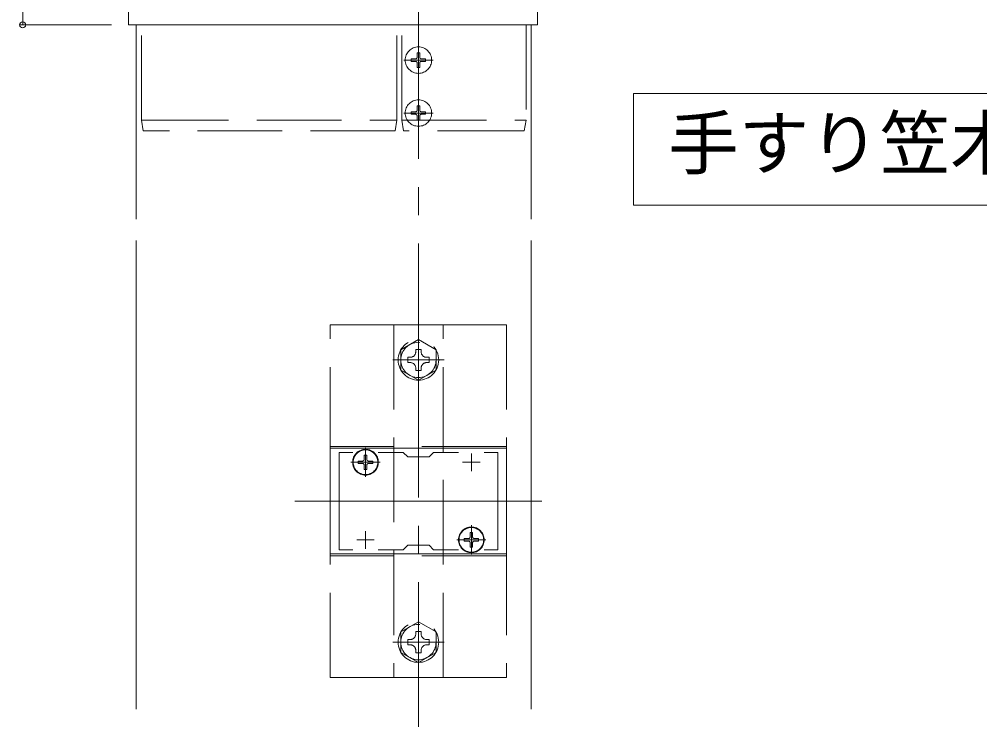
# Model space of a CAD drawing. Units: millimetres, scale not verified. Extents: x -990 to 990, y -1600 to 1603.
# Drawn here: x -3.7 to 268.6, y -1126.4 to -927.8 of the extents above; entities that cross this region are included whole.
import ezdxf
from ezdxf.enums import TextEntityAlignment as Align

# ---------------------------------------------------------------- set-up
doc = ezdxf.new("R2010")
doc.units = ezdxf.units.MM
doc.header["$LTSCALE"] = 8
doc.linetypes.add('CHAIN2', pattern=[12, 9, -1, 1, -1])
doc.linetypes.add('DASHED3', pattern=[4, 3, -1])
for name, color, linetype, lineweight in [('0-1_USER1', 3, 'Continuous', 9), ('0-2_YKK_ZWAK', 3, 'Continuous', 9), ('0-3_YKK_11', 2, 'Continuous', 9), ('0-4_YKK_12', 4, 'Continuous', 9), ('0-7_YSS_K', 6, 'Continuous', 9), ('0-8_YKK_A1', 7, 'Continuous', 9)]:
    doc.layers.add(name, color=color, linetype=linetype, lineweight=lineweight)
doc.styles.add('ＭＳ ゴシック', font='')
doc.styles.get('ＭＳ ゴシック').set_extended_font_data('MS Gothic')

msp = doc.modelspace()

# ---------------------------------------------------------------- linework, layer by layer
at = {"layer": '0-1_USER1'}
msp.add_lwpolyline([(170.438, -980.484), (170.438, -948.818), (376.396, -948.818), (376.396, -980.484)], close=True, dxfattribs=at)
at = {"layer": '0-2_YKK_ZWAK', "linetype": 'CHAIN2'}
msp.add_line((109.499, -1447.386), (109.499, -884.386), dxfattribs=at)
at = {"layer": '0-3_YKK_11'}
for p, q in [((29.499, -984.49), (29.499, -929.386)), ((29.499, -929.386), (141.499, -929.386)), ((141.499, -984.49), (141.499, -929.386)), ((29.499, -1123.396), (29.499, -990.49)), ((141.499, -1123.396), (141.499, -990.49))]:
    msp.add_line(p, q, dxfattribs=at)
at = {"layer": '0-3_YKK_11', "linetype": 'CHAIN2'}
msp.add_line((144.499, -1064.386), (74.499, -1064.386), dxfattribs=at)
at = {"layer": '0-4_YKK_12'}
for p, q in [((27.345, -807.226), (27.345, -929.386)), ((143.285, -929.386), (143.285, -918.172)), ((27.348, -929.386), (27.345, -929.386)), ((143.282, -929.386), (27.348, -929.386)), ((143.285, -929.386), (143.282, -929.386))]:
    msp.add_line(p, q, dxfattribs=at)
at = {"layer": '0-4_YKK_12', "linetype": 'DASHED3'}
for p, q in [((103.399, -956.386), (103.399, -929.386)), ((104.799, -956.386), (104.799, -929.386)), ((107.449, -939.036), (107.449, -939.736)), ((107.449, -939.036), (108.649, -939.036)), ((109.149, -937.336), (109.849, -937.336)), ((109.149, -937.336), (109.149, -938.536)), ((109.849, -937.336), (109.849, -938.536)), ((110.349, -939.036), (111.549, -939.036)), ((111.549, -939.036), (111.549, -939.736)), ((107.449, -939.736), (108.649, -939.736)), ((109.149, -940.236), (109.149, -941.436)), ((109.149, -941.436), (109.849, -941.436)), ((109.849, -940.236), (109.849, -941.436)), ((110.349, -939.736), (111.549, -939.736)), ((109.149, -952.336), (109.849, -952.336)), ((109.149, -952.336), (109.149, -953.536)), ((109.849, -952.336), (109.849, -953.536)), ((107.449, -954.036), (107.449, -954.736)), ((107.449, -954.036), (108.649, -954.036)), ((107.449, -954.736), (108.649, -954.736)), ((109.149, -955.236), (109.149, -956.436)), ((109.849, -955.236), (109.849, -956.436)), ((110.349, -954.036), (111.549, -954.036)), ((110.349, -954.736), (111.549, -954.736)), ((111.549, -954.036), (111.549, -954.736)), ((31.499, -959.386), (30.999, -956.386)), ((109.149, -956.436), (109.849, -956.436)), ((139.999, -956.386), (139.499, -959.386)), ((138.883, -959.386), (105.299, -959.386)), ((107.219, -1023.626), (106.499, -1023.626)), ((111.779, -1025.146), (112.499, -1025.146)), ((84.499, -1048.886), (84.499, -1079.886)), ((134.499, -1048.886), (84.499, -1048.886)), ((92.449, -1053.036), (92.449, -1053.736)), ((92.449, -1053.036), (93.649, -1053.036)), ((94.149, -1051.336), (94.849, -1051.336)), ((94.149, -1051.336), (94.149, -1052.536)), ((94.849, -1051.336), (94.849, -1052.536)), ((95.349, -1053.036), (96.549, -1053.036)), ((96.549, -1053.036), (96.549, -1053.736)), ((92.449, -1053.736), (93.649, -1053.736)), ((94.149, -1054.236), (94.149, -1055.436)), ((94.149, -1055.436), (94.849, -1055.436)), ((94.849, -1054.236), (94.849, -1055.436)), ((95.349, -1053.736), (96.549, -1053.736)), ((122.449, -1075.036), (122.449, -1075.736)), ((122.449, -1075.036), (123.649, -1075.036)), ((124.149, -1073.336), (124.849, -1073.336)), ((124.149, -1073.336), (124.149, -1074.536)), ((124.849, -1073.336), (124.849, -1074.536)), ((125.349, -1075.036), (126.549, -1075.036)), ((126.549, -1075.036), (126.549, -1075.736)), ((122.449, -1075.736), (123.649, -1075.736)), ((124.149, -1076.236), (124.149, -1077.436)), ((124.149, -1077.436), (124.849, -1077.436)), ((124.849, -1076.236), (124.849, -1077.436)), ((125.349, -1075.736), (126.549, -1075.736)), ((107.219, -1103.626), (106.499, -1103.626)), ((111.779, -1105.146), (112.499, -1105.146))]:
    msp.add_line(p, q, dxfattribs=at)
at = {"layer": '0-4_YKK_12', "linetype": 'CHAIN2'}
for p, q in [((109.499, -943.536), (109.499, -935.236)), ((105.349, -939.386), (113.649, -939.386)), ((109.499, -958.536), (109.499, -950.236)), ((105.349, -954.386), (113.649, -954.386)), ((109.499, -1031.636), (109.499, -1017.136)), ((102.249, -1024.386), (116.749, -1024.386)), ((94.499, -1049.236), (94.499, -1057.536)), ((98.649, -1053.386), (90.349, -1053.386)), ((124.499, -1071.236), (124.499, -1079.536)), ((128.649, -1075.386), (120.349, -1075.386)), ((109.499, -1111.636), (109.499, -1097.136)), ((102.249, -1104.386), (116.749, -1104.386))]:
    msp.add_line(p, q, dxfattribs=at)
at = {"layer": '0-4_YKK_12', "linetype": 'DASHED3'}
for points in [[(30.999, -956.386), (30.999, -956.386), (30.999, -929.386)], [(139.999, -929.386), (139.999, -956.386), (139.999, -956.386)], [(30.999, -956.386), (30.999, -956.387), (30.999, -956.388), (31, -956.389), (31, -956.389), (31.001, -956.39), (31.002, -956.391), (31.002, -956.391), (31.003, -956.392), (31.004, -956.393), (31.006, -956.393), (31.007, -956.394), (31.008, -956.395), (31.01, -956.395), (31.012, -956.396), (31.014, -956.396), (31.015, -956.397), (31.017, -956.397), (31.02, -956.398), (31.022, -956.399), (31.024, -956.399), (31.027, -956.4), (31.029, -956.4), (31.032, -956.401), (31.035, -956.401), (31.038, -956.401), (31.041, -956.402), (31.044, -956.402), (31.047, -956.403), (31.05, -956.403), (31.054, -956.404), (31.057, -956.404), (31.061, -956.404), (31.065, -956.405), (31.069, -956.405), (31.073, -956.405), (31.077, -956.406), (31.081, -956.406), (31.085, -956.406), (31.09, -956.407)], [(31.09, -956.407), (31.094, -956.407), (31.099, -956.407), (31.103, -956.407), (31.108, -956.408), (31.113, -956.408), (31.118, -956.408), (31.123, -956.408), (31.128, -956.408), (31.134, -956.409), (31.139, -956.409), (31.144, -956.409), (31.15, -956.409), (31.156, -956.409), (31.161, -956.409), (31.167, -956.409), (31.173, -956.409), (31.179, -956.41), (31.185, -956.41), (31.191, -956.41), (31.198, -956.41), (31.204, -956.41), (31.21, -956.41), (31.217, -956.41), (31.223, -956.41), (31.23, -956.41), (31.237, -956.409), (31.243, -956.409), (31.25, -956.409), (31.257, -956.409), (31.264, -956.409), (31.271, -956.409), (31.279, -956.409), (31.286, -956.409), (31.293, -956.408), (31.301, -956.408), (31.308, -956.408), (31.316, -956.408), (31.323, -956.408), (31.331, -956.407)], [(31.331, -956.407), (31.338, -956.407), (31.346, -956.407), (31.354, -956.407), (31.362, -956.406), (31.37, -956.406), (31.378, -956.406), (31.386, -956.405), (31.394, -956.405), (31.402, -956.405), (31.41, -956.404), (31.418, -956.404), (31.427, -956.404), (31.435, -956.403), (31.443, -956.403), (31.452, -956.402), (31.46, -956.402), (31.469, -956.401), (31.477, -956.401), (31.486, -956.401), (31.494, -956.4), (31.503, -956.4), (31.512, -956.399), (31.52, -956.399), (31.529, -956.398), (31.538, -956.397), (31.547, -956.397), (31.556, -956.396), (31.564, -956.396), (31.573, -956.395), (31.582, -956.395), (31.591, -956.394), (31.6, -956.393), (31.609, -956.393), (31.618, -956.392), (31.627, -956.391), (31.636, -956.391), (31.645, -956.39), (31.654, -956.389), (31.663, -956.389)], [(31.663, -956.389), (31.672, -956.388), (31.681, -956.387), (31.69, -956.386)], [(31.692, -956.386), (31.692, -956.386), (31.692, -956.386), (31.691, -956.386), (31.691, -956.386), (31.691, -956.386), (31.691, -956.386), (31.691, -956.386), (31.69, -956.386), (31.69, -956.386)], [(31.7, -956.386), (31.699, -956.386), (31.699, -956.386), (31.699, -956.386), (31.699, -956.386), (31.699, -956.386), (31.698, -956.386), (31.698, -956.386), (31.698, -956.386), (31.698, -956.386), (31.698, -956.386), (31.697, -956.386), (31.697, -956.386), (31.697, -956.386), (31.697, -956.386), (31.697, -956.386), (31.697, -956.386), (31.696, -956.386), (31.696, -956.386), (31.696, -956.386), (31.696, -956.386), (31.696, -956.386), (31.695, -956.386), (31.695, -956.386), (31.695, -956.386), (31.695, -956.386), (31.695, -956.386), (31.694, -956.386), (31.694, -956.386), (31.694, -956.386), (31.694, -956.386), (31.694, -956.386), (31.693, -956.386), (31.693, -956.386), (31.693, -956.386), (31.693, -956.386), (31.693, -956.386), (31.692, -956.386), (31.692, -956.386), (31.692, -956.386)], [(31.7, -956.386), (103.399, -956.386), (102.899, -959.386), (32.19, -959.386)], [(105.299, -959.386), (104.799, -956.386), (139.375, -956.386)], [(139.377, -956.386), (139.377, -956.386), (139.376, -956.386), (139.376, -956.386), (139.376, -956.386), (139.376, -956.386), (139.376, -956.386), (139.376, -956.386), (139.375, -956.386), (139.375, -956.386)], [(139.384, -956.386), (139.383, -956.386), (139.383, -956.386), (139.383, -956.386), (139.383, -956.386), (139.383, -956.386), (139.383, -956.386), (139.382, -956.386), (139.382, -956.386), (139.382, -956.386), (139.382, -956.386), (139.382, -956.386), (139.381, -956.386), (139.381, -956.386), (139.381, -956.386), (139.381, -956.386), (139.381, -956.386), (139.381, -956.386), (139.38, -956.386), (139.38, -956.386), (139.38, -956.386), (139.38, -956.386), (139.38, -956.386), (139.38, -956.386), (139.379, -956.386), (139.379, -956.386), (139.379, -956.386), (139.379, -956.386), (139.379, -956.386), (139.378, -956.386), (139.378, -956.386), (139.378, -956.386), (139.378, -956.386), (139.378, -956.386), (139.378, -956.386), (139.377, -956.386), (139.377, -956.386), (139.377, -956.386), (139.377, -956.386), (139.377, -956.386)], [(139.384, -956.386), (139.396, -956.387), (139.407, -956.388), (139.419, -956.389), (139.431, -956.39), (139.443, -956.391), (139.455, -956.391), (139.466, -956.392), (139.478, -956.393), (139.489, -956.394), (139.501, -956.394), (139.512, -956.395), (139.524, -956.396), (139.535, -956.396), (139.546, -956.397), (139.557, -956.397), (139.568, -956.398), (139.579, -956.399), (139.59, -956.399), (139.601, -956.4), (139.612, -956.4), (139.623, -956.401), (139.633, -956.401), (139.643, -956.401), (139.654, -956.402), (139.664, -956.402), (139.674, -956.403), (139.684, -956.403), (139.694, -956.403), (139.704, -956.404), (139.714, -956.404), (139.723, -956.404), (139.733, -956.404), (139.742, -956.405), (139.751, -956.405), (139.76, -956.405), (139.769, -956.405), (139.778, -956.405), (139.787, -956.405), (139.795, -956.405)], [(139.795, -956.405), (139.804, -956.405), (139.812, -956.406), (139.82, -956.406), (139.828, -956.406), (139.836, -956.405), (139.843, -956.405), (139.851, -956.405), (139.858, -956.405), (139.865, -956.405), (139.872, -956.405), (139.879, -956.405), (139.885, -956.405), (139.892, -956.404), (139.898, -956.404), (139.904, -956.404), (139.91, -956.404), (139.916, -956.403), (139.921, -956.403), (139.927, -956.403), (139.932, -956.402), (139.937, -956.402), (139.942, -956.401), (139.946, -956.401), (139.951, -956.401), (139.955, -956.4), (139.959, -956.4), (139.963, -956.399), (139.966, -956.399), (139.97, -956.398), (139.973, -956.397), (139.976, -956.397), (139.979, -956.396), (139.982, -956.396), (139.984, -956.395), (139.987, -956.394), (139.989, -956.394), (139.991, -956.393), (139.992, -956.392), (139.994, -956.391)], [(139.994, -956.391), (139.995, -956.391), (139.996, -956.39), (139.997, -956.389), (139.998, -956.388), (139.998, -956.387), (139.999, -956.386)], [(31.6, -959.386), (31.596, -959.386), (31.591, -959.386), (31.587, -959.386), (31.583, -959.386), (31.578, -959.386), (31.574, -959.386), (31.57, -959.386), (31.566, -959.386), (31.562, -959.386), (31.559, -959.386), (31.555, -959.386), (31.552, -959.386), (31.548, -959.386), (31.545, -959.386), (31.542, -959.386), (31.539, -959.386), (31.536, -959.386), (31.533, -959.386), (31.53, -959.386), (31.527, -959.386), (31.525, -959.386), (31.523, -959.386), (31.52, -959.386), (31.518, -959.386), (31.516, -959.386), (31.514, -959.386), (31.512, -959.386), (31.51, -959.386), (31.509, -959.386), (31.507, -959.386), (31.506, -959.386), (31.505, -959.386), (31.504, -959.386), (31.503, -959.386), (31.502, -959.386), (31.501, -959.386), (31.5, -959.386), (31.5, -959.386), (31.499, -959.386)], [(31.852, -959.386), (31.844, -959.386), (31.836, -959.386), (31.828, -959.386), (31.821, -959.386), (31.813, -959.386), (31.805, -959.386), (31.798, -959.386), (31.79, -959.386), (31.783, -959.386), (31.776, -959.386), (31.768, -959.386), (31.761, -959.386), (31.754, -959.386), (31.747, -959.386), (31.74, -959.386), (31.733, -959.386), (31.727, -959.386), (31.72, -959.386), (31.713, -959.386), (31.707, -959.386), (31.7, -959.386), (31.694, -959.386), (31.688, -959.386), (31.682, -959.386), (31.676, -959.386), (31.67, -959.386), (31.664, -959.386), (31.658, -959.386), (31.652, -959.386), (31.647, -959.386), (31.641, -959.386), (31.636, -959.386), (31.63, -959.386), (31.625, -959.386), (31.62, -959.386), (31.615, -959.386), (31.61, -959.386), (31.605, -959.386), (31.6, -959.386)], [(32.19, -959.386), (32.181, -959.386), (32.172, -959.386), (32.163, -959.386), (32.154, -959.386), (32.145, -959.386), (32.136, -959.386), (32.127, -959.386), (32.118, -959.386), (32.109, -959.386), (32.1, -959.386), (32.091, -959.386), (32.082, -959.386), (32.073, -959.386), (32.064, -959.386), (32.055, -959.386), (32.046, -959.386), (32.037, -959.386), (32.029, -959.386), (32.02, -959.386), (32.011, -959.386), (32.002, -959.386), (31.994, -959.386), (31.985, -959.386), (31.976, -959.386), (31.968, -959.386), (31.959, -959.386), (31.951, -959.386), (31.942, -959.386), (31.934, -959.386), (31.925, -959.386), (31.917, -959.386), (31.909, -959.386), (31.9, -959.386), (31.892, -959.386), (31.884, -959.386), (31.876, -959.386), (31.868, -959.386), (31.86, -959.386), (31.852, -959.386)], [(138.955, -959.386), (138.943, -959.386), (138.931, -959.386), (138.919, -959.386), (138.907, -959.386), (138.895, -959.386), (138.883, -959.386)], [(139.347, -959.386), (139.339, -959.386), (139.331, -959.386), (139.323, -959.386), (139.315, -959.386), (139.307, -959.386), (139.298, -959.386), (139.29, -959.386), (139.281, -959.386), (139.272, -959.386), (139.263, -959.386), (139.254, -959.386), (139.245, -959.386), (139.236, -959.386), (139.226, -959.386), (139.216, -959.386), (139.207, -959.386), (139.197, -959.386), (139.187, -959.386), (139.177, -959.386), (139.166, -959.386), (139.156, -959.386), (139.146, -959.386), (139.135, -959.386), (139.124, -959.386), (139.114, -959.386), (139.103, -959.386), (139.092, -959.386), (139.081, -959.386), (139.07, -959.386), (139.059, -959.386), (139.047, -959.386), (139.036, -959.386), (139.025, -959.386), (139.013, -959.386), (139.002, -959.386), (138.99, -959.386), (138.978, -959.386), (138.967, -959.386), (138.955, -959.386)], [(139.499, -959.386), (139.499, -959.386), (139.498, -959.386), (139.498, -959.386), (139.497, -959.386), (139.496, -959.386), (139.495, -959.386), (139.493, -959.386), (139.492, -959.386), (139.49, -959.386), (139.488, -959.386), (139.486, -959.386), (139.484, -959.386), (139.481, -959.386), (139.478, -959.386), (139.475, -959.386), (139.472, -959.386), (139.469, -959.386), (139.465, -959.386), (139.461, -959.386), (139.457, -959.386), (139.453, -959.386), (139.449, -959.386), (139.444, -959.386), (139.439, -959.386), (139.435, -959.386), (139.429, -959.386), (139.424, -959.386), (139.419, -959.386), (139.413, -959.386), (139.407, -959.386), (139.401, -959.386), (139.395, -959.386), (139.389, -959.386), (139.382, -959.386), (139.375, -959.386), (139.368, -959.386), (139.361, -959.386), (139.354, -959.386), (139.347, -959.386)], [(106.499, -1023.626), (106.499, -1025.146), (107.219, -1025.146)], [(110.259, -1022.106), (110.259, -1021.386), (108.739, -1021.386), (108.739, -1022.106)], [(112.499, -1025.146), (112.499, -1023.626), (111.779, -1023.626)], [(108.739, -1026.666), (108.739, -1027.386), (110.259, -1027.386), (110.259, -1026.666)], [(134.499, -1048.886), (134.499, -1079.886), (84.499, -1079.886)], [(110.259, -1102.106), (110.259, -1101.386), (108.739, -1101.386), (108.739, -1102.106)], [(106.499, -1103.626), (106.499, -1105.146), (107.219, -1105.146)], [(112.499, -1105.146), (112.499, -1103.626), (111.779, -1103.626)], [(108.739, -1106.666), (108.739, -1107.386), (110.259, -1107.386), (110.259, -1106.666)]]:
    msp.add_lwpolyline(points, dxfattribs=at)
for points in [[(31.499, -959.386), (31.499, -959.386), (31.499, -959.386)], [(84.499, -1014.386), (134.499, -1014.386), (134.499, -1114.386), (84.499, -1114.386)], [(116.499, -1114.386), (116.499, -1014.386), (102.499, -1014.386), (102.499, -1114.386)], [(109.499, -1018.613), (104.499, -1021.499), (104.499, -1027.273), (109.499, -1030.16), (114.499, -1027.273), (114.499, -1021.499)], [(109.499, -1098.613), (104.499, -1101.499), (104.499, -1107.273), (109.499, -1110.16), (114.499, -1107.273), (114.499, -1101.499)]]:
    msp.add_lwpolyline(points, close=True, dxfattribs=at)
for centre, radius in [((109.499, -939.386), 3.75), ((109.499, -954.386), 3.75), ((109.499, -1024.386), 5.75), ((109.499, -1024.386), 5), ((94.499, -1053.386), 3.65), ((94.499, -1053.386), 3.5), ((124.499, -1075.386), 3.65), ((124.499, -1075.386), 3.5), ((109.499, -1104.386), 5.75), ((109.499, -1104.386), 5)]:
    msp.add_circle(centre, radius, dxfattribs=at)
for centre, radius, start, end in [((108.649, -938.536), 0.5, 270, 0), ((110.349, -938.536), 0.5, 180, 270), ((108.649, -940.236), 0.5, 0, 90), ((110.349, -940.236), 0.5, 90, 180), ((108.649, -953.536), 0.5, 270, 0), ((108.649, -955.236), 0.5, 0, 90), ((110.349, -953.536), 0.5, 180, 270), ((110.349, -955.236), 0.5, 90, 180), ((107.219, -1022.106), 1.52, 270, 0), ((111.779, -1022.106), 1.52, 180, 270), ((107.219, -1026.666), 1.52, 0, 90), ((111.779, -1026.666), 1.52, 90, 180), ((93.649, -1052.536), 0.5, 270, 0), ((95.349, -1052.536), 0.5, 180, 270), ((93.649, -1054.236), 0.5, 0, 90), ((95.349, -1054.236), 0.5, 90, 180), ((123.649, -1074.536), 0.5, 270, 0), ((125.349, -1074.536), 0.5, 180, 270), ((123.649, -1076.236), 0.5, 0, 90), ((125.349, -1076.236), 0.5, 90, 180), ((107.219, -1102.106), 1.52, 270, 0), ((111.779, -1102.106), 1.52, 180, 270), ((107.219, -1106.666), 1.52, 0, 90), ((111.779, -1106.666), 1.52, 90, 180)]:
    msp.add_arc(centre, radius, start, end, dxfattribs=at)
at = {"layer": '0-7_YSS_K'}
for p, q in [((-2.657, -884.383), (-2.657, -929.383)), ((22.496, -929.383), (-3.657, -929.383))]:
    msp.add_line(p, q, dxfattribs=at)
msp.add_circle((-2.657, -929.383), 0.85, dxfattribs=at)
at = {"layer": '0-8_YKK_A1'}
for p, q in [((94.499, -1055.886), (94.499, -1050.886)), ((124.499, -1055.886), (124.499, -1050.886)), ((128.132, -1050.586), (131.999, -1050.586)), ((91.999, -1053.386), (96.999, -1053.386)), ((121.999, -1053.386), (126.999, -1053.386)), ((91.999, -1075.386), (96.999, -1075.386)), ((94.499, -1077.886), (94.499, -1072.886)), ((121.999, -1075.386), (126.999, -1075.386)), ((124.499, -1077.886), (124.499, -1072.886))]:
    msp.add_line(p, q, dxfattribs=at)
msp.add_lwpolyline([(84.499, -1079.386), (134.499, -1079.386), (134.499, -1049.386), (84.499, -1049.386)], close=True, dxfattribs=at)
for points in [[(90.865, -1078.186), (86.999, -1078.186), (86.999, -1050.586), (90.865, -1050.586)], [(98.132, -1050.586), (105.199, -1050.586), (106.499, -1051.886), (112.499, -1051.886), (113.799, -1050.586), (120.865, -1050.586)], [(128.132, -1050.586), (131.999, -1050.586), (131.999, -1078.186), (128.132, -1078.186)], [(120.865, -1078.186), (113.799, -1078.186), (112.499, -1076.886), (106.499, -1076.886), (105.199, -1078.186), (98.132, -1078.186)]]:
    msp.add_lwpolyline(points, dxfattribs=at)

# ---------------------------------------------------------------- texts
at = {"layer": '0-1_USER1', "style": 'ＭＳ ゴシック'}
msp.add_text('手すり笠木平面図', height=14.66, dxfattribs=at).set_placement((180.271, -974.651), align=Align.BOTTOM_LEFT)

doc.saveas('drawing.dxf')
